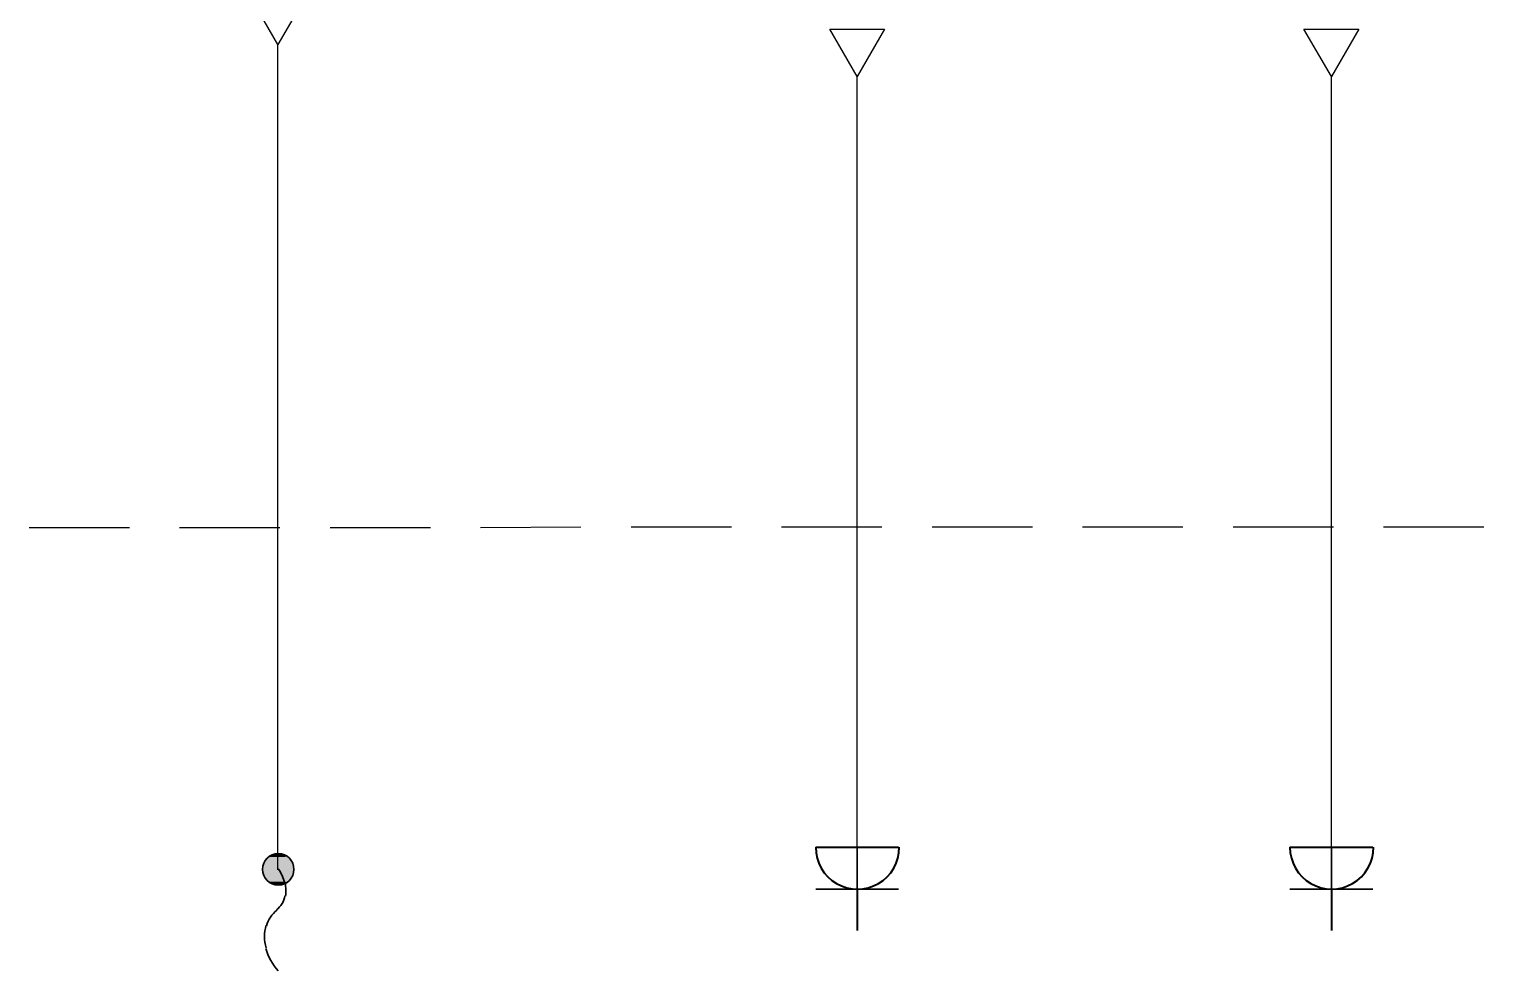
# Model space of a CAD drawing. Header units: millimetres. Extents: x -32 to 417638015, y -35 to 175284279.
# Drawn here: x 596731 to 605938, y 44352 to 50314 of the extents above; entities that cross this region are included whole.
import ezdxf

# ---------------------------------------------------------------- set-up
doc = ezdxf.new("R2010")
doc.units = ezdxf.units.MM
for name, color, linetype in [('PDF _0', 7, 'Continuous'), ('PDF _ЭОМ_Кабельный вывод', 1, 'Continuous'), ('PDF _ЭОМ_Розетки быт', 5, 'Continuous')]:
    doc.layers.add(name, color=color, linetype=linetype)

msp = doc.modelspace()

# ---------------------------------------------------------------- linework, layer by layer
at = {"layer": 'PDF _0', "lineweight": 25}
for points in [[(598305.4, 50217), (598131.9, 50517.6), (598479, 50517.6)], [(601971.5, 50013.8), (601798, 50314.4), (602145.1, 50314.4)], [(604973, 50013.8), (604799.4, 50314.4), (605146.5, 50314.4)]]:
    msp.add_lwpolyline(points, close=True, dxfattribs=at)
for points in [[(598305.4, 44993.1), (598305.4, 50216.8)], [(601971.5, 45132.8), (601971.5, 50022.1)], [(604973, 45132.8), (604973, 50022.1)], [(597365.6, 47156.3), (596730.7, 47156.3)], [(598318.1, 47156.3), (597683.2, 47156.3)], [(599270.6, 47156.3), (598635.7, 47156.3)], [(600223.2, 47160.6), (599588.2, 47156.3)], [(601175.7, 47160.6), (600540.7, 47160.6)], [(602128.2, 47160.6), (601493.2, 47160.6)], [(603080.7, 47160.6), (602445.7, 47160.6)], [(604033.2, 47160.6), (603398.2, 47160.6)], [(604985.7, 47160.6), (604350.7, 47160.6)], [(605938.2, 47160.6), (605303.2, 47160.6)]]:
    msp.add_lwpolyline(points, dxfattribs=at)
at = {"layer": 'PDF _ЭОМ_Кабельный вывод', "lineweight": 30}
msp.add_circle((598307.6, 44995.2), 99.5, dxfattribs=at)
for centre, radius, start, end in [((598083.1, 44842.8), 273.1, 14.15842, 34.57984), ((598159.4, 44859.7), 196.9, 350.07569, 14.15426), ((598210.2, 44851.3), 141.8, 307.63339, 350.07443), ((598417.6, 44584.6), 192.6, 127.63336, 163.8273), ((598485.3, 44567.6), 264.5, 163.8265, 195.29444), ((598557.3, 44584.5), 340.7, 195.29158, 222.98519)]:
    msp.add_arc(centre, radius, start, end, dxfattribs=at)
at = {"layer": 'PDF _ЭОМ_Кабельный вывод', "transparency": 33554559}
for points in [[(598216.5, 45031.2), (598398.6, 45022.7), (598212.3, 45022.7)], [(598220.8, 45039.6), (598394.3, 45031.2), (598216.5, 45031.2)], [(598394.3, 45031.2), (598216.5, 45031.2), (598398.6, 45022.7)], [(598225, 45048.1), (598390.1, 45039.6), (598220.8, 45039.6)], [(598390.1, 45039.6), (598220.8, 45039.6), (598394.3, 45031.2)], [(598229.2, 45056.6), (598385.9, 45048.1), (598225, 45048.1)], [(598385.9, 45048.1), (598225, 45048.1), (598390.1, 45039.6)], [(598237.7, 45060.8), (598381.6, 45056.6), (598229.2, 45056.6)], [(598381.6, 45056.6), (598229.2, 45056.6), (598385.9, 45048.1)], [(598241.9, 45069.3), (598377.4, 45060.8), (598237.7, 45060.8)], [(598377.4, 45060.8), (598237.7, 45060.8), (598381.6, 45056.6)], [(598250.4, 45073.5), (598368.9, 45069.3), (598241.9, 45069.3)], [(598368.9, 45069.3), (598241.9, 45069.3), (598377.4, 45060.8)], [(598258.9, 45077.7), (598360.5, 45073.5), (598250.4, 45073.5)], [(598360.5, 45073.5), (598250.4, 45073.5), (598368.9, 45069.3)], [(598267.3, 45082), (598352, 45077.7), (598258.9, 45077.7)], [(598352, 45077.7), (598258.9, 45077.7), (598360.5, 45073.5)], [(598275.8, 45086.2), (598347.8, 45082), (598267.3, 45082)], [(598347.8, 45082), (598267.3, 45082), (598352, 45077.7)], [(598284.3, 45090.4), (598335.1, 45086.2), (598275.8, 45086.2)], [(598335.1, 45086.2), (598275.8, 45086.2), (598347.8, 45082)], [(598292.7, 45090.4), (598330.8, 45090.4), (598284.3, 45090.4)], [(598330.8, 45090.4), (598284.3, 45090.4), (598335.1, 45086.2)], [(598309.7, 45090.4), (598318.1, 45090.4), (598292.7, 45090.4)], [(598318.1, 45090.4), (598292.7, 45090.4), (598330.8, 45090.4)], [(598212.3, 45014.2), (598402.8, 45005.8), (598208.1, 45005.8)], [(598402.8, 45005.8), (598208.1, 45005.8), (598402.8, 44993.1)], [(598208.1, 45005.8), (598402.8, 44993.1), (598208.1, 44993.1)], [(598402.8, 44993.1), (598208.1, 44993.1), (598402.8, 44984.6)], [(598208.1, 44993.1), (598402.8, 44984.6), (598208.1, 44984.6)], [(598402.8, 44984.6), (598208.1, 44984.6), (598402.8, 44976.1)], [(598208.1, 44984.6), (598402.8, 44976.1), (598212.3, 44976.1)], [(598398.6, 45022.7), (598212.3, 45022.7), (598402.8, 45014.2)], [(598212.3, 45022.7), (598402.8, 45014.2), (598212.3, 45014.2)], [(598402.8, 45014.2), (598212.3, 45014.2), (598402.8, 45005.8)], [(598402.8, 44976.1), (598212.3, 44976.1), (598398.6, 44967.7)], [(598212.3, 44976.1), (598398.6, 44967.7), (598212.3, 44967.7)], [(598398.6, 44967.7), (598212.3, 44967.7), (598394.3, 44959.2)], [(598212.3, 44967.7), (598394.3, 44959.2), (598216.5, 44959.2)], [(598394.3, 44959.2), (598216.5, 44959.2), (598390.1, 44950.7)], [(598216.5, 44959.2), (598390.1, 44950.7), (598220.8, 44950.7)], [(598390.1, 44950.7), (598220.8, 44950.7), (598385.9, 44942.3)], [(598220.8, 44950.7), (598385.9, 44942.3), (598225, 44942.3)], [(598385.9, 44942.3), (598225, 44942.3), (598381.6, 44933.8)], [(598225, 44942.3), (598381.6, 44933.8), (598229.2, 44933.8)], [(598381.6, 44933.8), (598229.2, 44933.8), (598377.4, 44929.6)], [(598229.2, 44933.8), (598377.4, 44929.6), (598237.7, 44929.6)], [(598377.4, 44929.6), (598237.7, 44929.6), (598368.9, 44921.1)], [(598237.7, 44929.6), (598368.9, 44921.1), (598241.9, 44921.1)], [(598368.9, 44921.1), (598241.9, 44921.1), (598360.5, 44916.9)], [(598241.9, 44921.1), (598360.5, 44916.9), (598250.4, 44916.9)], [(598360.5, 44916.9), (598250.4, 44916.9), (598352, 44908.4)], [(598250.4, 44916.9), (598352, 44908.4), (598258.9, 44908.4)], [(598352, 44908.4), (598258.9, 44908.4), (598347.8, 44904.2)], [(598258.9, 44908.4), (598347.8, 44904.2), (598267.3, 44904.2)], [(598347.8, 44904.2), (598267.3, 44904.2), (598335.1, 44904.2)], [(598267.3, 44904.2), (598335.1, 44904.2), (598275.8, 44904.2)], [(598335.1, 44904.2), (598275.8, 44904.2), (598330.8, 44899.9)], [(598275.8, 44904.2), (598330.8, 44899.9), (598284.3, 44899.9)], [(598284.3, 44899.9), (598292.7, 44899.9), (598318.1, 44899.9)], [(598284.3, 44899.9), (598330.8, 44899.9), (598318.1, 44899.9)], [(598292.7, 44899.9), (598318.1, 44899.9), (598309.7, 44895.7)]]:
    msp.add_solid(points, dxfattribs=at)
at = {"layer": 'PDF _ЭОМ_Розетки быт', "lineweight": 40}
for points in [[(602234, 45132.8), (601709.1, 45132.8)], [(605235.5, 45132.8), (604710.5, 45132.8)], [(601971.5, 44870.3), (601971.5, 44607.9)], [(604973, 44870.3), (604973, 44607.9)]]:
    msp.add_lwpolyline(points, dxfattribs=at)
at = {"layer": 'PDF _ЭОМ_Розетки быт', "lineweight": 30}
for points in [[(601971.5, 45132.8), (601971.5, 44870.3)], [(604973, 45132.8), (604973, 44870.3)], [(602234, 44870.3), (601709.1, 44870.3)], [(605235.5, 44870.3), (604710.5, 44870.3)]]:
    msp.add_lwpolyline(points, dxfattribs=at)
at = {"layer": 'PDF _ЭОМ_Розетки быт', "lineweight": 40}
for centre in [(601973.6, 45134.9), (604975.1, 45134.9)]:
    msp.add_arc(centre, 264.6, 179.99976, 0.00024, dxfattribs=at)

doc.saveas('drawing.dxf')
